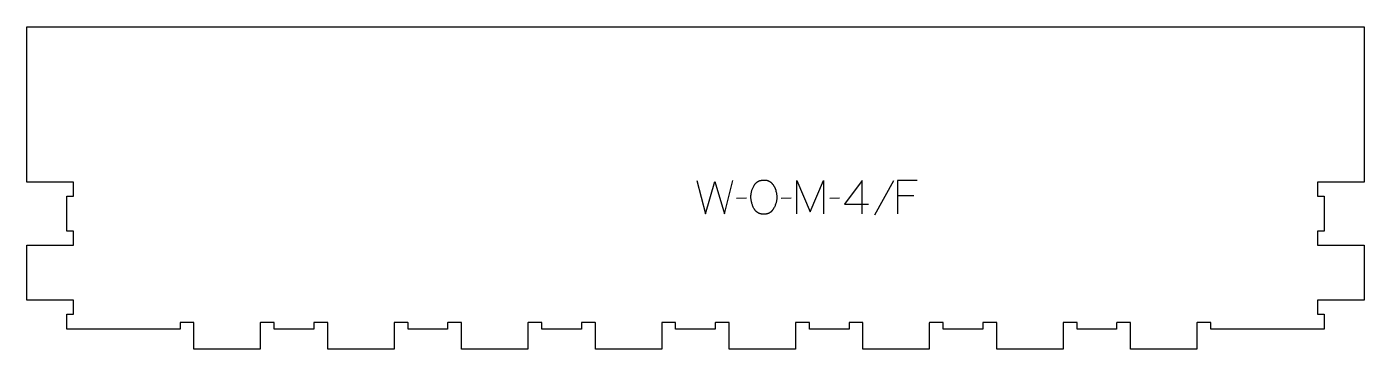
# Model space of a CAD drawing. Extents: x -600 to 600, y -152 to 138.
import ezdxf

# ---------------------------------------------------------------- set-up
doc = ezdxf.new("R2010")
doc.units = 0
doc.layers.add('1_ANYTOOL_1MMDEEP_LABELS_S', color=2, linetype='CONTINUOUS')
doc.layers.add('4_ANYTOOL_CUTTHROUGH_OUTSI', color=5, linetype='CONTINUOUS')

msp = doc.modelspace()

# ---------------------------------------------------------------- linework, layer by layer
at = {"layer": '1_ANYTOOL_1MMDEEP_LABELS_S'}
for p, q in [((177.6, -0.5), (160.5, -31.2)), ((45.6, -16.1), (36.9, -16.2)), ((85.7, -16.1), (76.9, -16.2)), ((129.2, -16.1), (120.4, -16.2)), ((133.5, -21.3), (155.2, -21.3)), ((195.7, -14), (181.2, -14))]:
    msp.add_line(p, q, dxfattribs=at)
msp.add_lwpolyline([(61.7, 0.3), (62.1, 0.3), (62.5, 0.3), (62.8, 0.3), (63, 0.3), (63.2, 0.2), (63.3, 0.2), (63.5, 0.2), (63.7, 0.2), (63.8, 0.1), (64, 0.1), (64.2, 0.1), (64.3, 0), (64.5, 0), (64.6, -0.1), (64.8, -0.1), (65, -0.2), (65.1, -0.2), (65.3, -0.3), (65.4, -0.4), (65.6, -0.4), (65.7, -0.5), (65.9, -0.6), (66, -0.6), (66.1, -0.7), (66.3, -0.8), (66.4, -0.9), (66.5, -1), (66.7, -1.1), (67.1, -1.3), (67.3, -1.5), (67.6, -1.7), (67.8, -1.9), (68.1, -2.1), (68.3, -2.4), (68.5, -2.6), (68.7, -2.8), (68.9, -3.1), (69.1, -3.3), (69.3, -3.5), (69.5, -3.8), (69.7, -4.1), (69.9, -4.3), (70.1, -4.6), (70.4, -5.2), (70.6, -5.5), (70.7, -5.8), (70.9, -6.1), (71, -6.4), (71.2, -6.7), (71.3, -7), (71.4, -7.3), (71.5, -7.6), (71.7, -7.9), (71.8, -8.2), (71.9, -8.6), (72, -8.9), (72.1, -9.2), (72.1, -9.6), (72.4, -10.6), (72.5, -11.3), (72.6, -11.9), (72.7, -12.6), (72.8, -13.2), (72.8, -13.9), (72.8, -14.5), (72.9, -15.2), (72.8, -15.8), (72.8, -16.4), (72.8, -17.1), (72.7, -17.7), (72.6, -18.4), (72.5, -19), (72.3, -19.6), (72.2, -20.3), (72, -20.9), (71.8, -21.5), (71.5, -22.2), (71.3, -22.8), (71, -23.5), (70.7, -24.1), (70.4, -24.7), (70.1, -25.4), (69.9, -25.7), (69.7, -26), (69.5, -26.3), (69.3, -26.6), (69.1, -26.8), (68.9, -27.1), (68.7, -27.4), (68.5, -27.6), (68.4, -27.7), (68.3, -27.8), (68.2, -28), (68, -28.1), (67.9, -28.2), (67.8, -28.3), (67.7, -28.4), (67.6, -28.5), (67.4, -28.6), (67.3, -28.7), (67.2, -28.8), (67.1, -28.9), (66.9, -28.9), (66.8, -29), (66.7, -29.1), (66.5, -29.2), (66.4, -29.3), (66.2, -29.4), (66.1, -29.4), (66, -29.5), (65.8, -29.6), (65.7, -29.6), (65.5, -29.7), (65.4, -29.8), (65.2, -29.8), (65.1, -29.9), (64.9, -29.9), (64.8, -30), (64.5, -30.1), (64.1, -30.2), (63.8, -30.2), (63.5, -30.3), (63.2, -30.3), (62.8, -30.4), (62.5, -30.4), (62.1, -30.5), (61.7, -30.5), (61.4, -30.5), (61, -30.5), (60.6, -30.5), (60.2, -30.4), (59.9, -30.4), (59.5, -30.3), (59.2, -30.3), (58.8, -30.2), (58.5, -30.1), (58.2, -30.1), (57.8, -30), (57.7, -29.9), (57.5, -29.9), (57.4, -29.8), (57.2, -29.7), (57.1, -29.7), (56.9, -29.6), (56.8, -29.5), (56.6, -29.5), (56.5, -29.4), (56.3, -29.3), (56.2, -29.3), (56, -29.2), (55.9, -29.1), (55.8, -29), (55.6, -28.9), (55.5, -28.8), (55.4, -28.7), (55.2, -28.6), (55.1, -28.5), (55, -28.4), (54.9, -28.3), (54.7, -28.2), (54.6, -28.1), (54.5, -28), (54.4, -27.9), (54.2, -27.8), (54.1, -27.7), (54, -27.6), (53.9, -27.4), (53.8, -27.3), (53.6, -27), (53.4, -26.8), (53.2, -26.5), (53, -26.2), (52.8, -25.9), (52.6, -25.6), (52.4, -25.3), (52.1, -24.6), (51.8, -24), (51.5, -23.3), (51.2, -22.7), (51, -22), (50.7, -21.4), (50.5, -20.7), (50.4, -20.1), (50.2, -19.4), (50.1, -18.8), (49.9, -18.1), (49.8, -17.5), (49.8, -16.8), (49.7, -16.2), (49.7, -15.5), (49.7, -14.9), (49.7, -14.2), (49.7, -13.5), (49.8, -12.8), (49.9, -12.1), (50, -11.5), (50.1, -10.8), (50.2, -10.1), (50.4, -9.5), (50.6, -8.8), (50.8, -8.2), (51, -7.6), (51.3, -6.9), (51.6, -6.3), (51.9, -5.7), (52.2, -5.1), (52.5, -4.5), (52.7, -4.2), (52.9, -3.9), (53.1, -3.6), (53.3, -3.4), (53.5, -3.1), (53.8, -2.9), (54, -2.6), (54.2, -2.4), (54.3, -2.3), (54.4, -2.2), (54.6, -2.1), (54.7, -1.9), (54.8, -1.8), (54.9, -1.7), (55.1, -1.6), (55.2, -1.5), (55.3, -1.5), (55.5, -1.4), (55.6, -1.3), (55.7, -1.2), (55.9, -1.1), (56, -1), (56.2, -0.9), (56.3, -0.9), (56.4, -0.8), (56.6, -0.7), (56.9, -0.6), (57.2, -0.5), (57.5, -0.3), (57.8, -0.2), (58.1, -0.1), (58.5, 0), (58.8, 0), (59.1, 0.1), (59.5, 0.2), (59.8, 0.2), (60.2, 0.3), (60.6, 0.3), (60.9, 0.3), (61.3, 0.3)], close=True, dxfattribs=at)
for points in [[(149.4, -30), (149.5, 0), (133.5, -21.3)], [(1.3, 0), (9, -30), (17.4, -0.9), (25.9, -30), (33.4, 0)], [(90.8, -30), (90.8, 0), (102.8, -28.4), (114.8, -0.1), (114.8, -30)], [(198.9, 0), (181.2, 0), (181.2, -30)]]:
    msp.add_lwpolyline(points, dxfattribs=at)
at = {"layer": '4_ANYTOOL_CUTTHROUGH_OUTSI'}
msp.add_lwpolyline([(377.7, -127.9), (377.7, -133.6), (342.2, -133.6), (342.2, -127.9, 0.414214), (342, -127.6), (330, -127.6, 0.414214), (329.7, -127.9), (329.7, -151.6), (270.2, -151.6), (270.2, -127.9, 0.414214), (270, -127.6), (258, -127.6, 0.414214), (257.7, -127.9), (257.7, -133.6), (222.2, -133.6), (222.2, -127.9, 0.414214), (222, -127.6), (210, -127.6, 0.414214), (209.7, -127.9), (209.7, -151.6), (150.2, -151.6), (150.2, -127.9, 0.414214), (150, -127.6), (138, -127.6, 0.414214), (137.7, -127.9), (137.7, -133.6), (102.2, -133.6), (102.2, -127.9, 0.414214), (102, -127.6), (90, -127.6, 0.414214), (89.7, -127.9), (89.7, -151.6), (30.2, -151.6), (30.2, -127.9, 0.414214), (30, -127.6), (18, -127.6, 0.414214), (17.7, -127.9), (17.7, -133.6), (-17.8, -133.6), (-17.8, -127.9, 0.414214), (-18, -127.6), (-30, -127.6, 0.414214), (-30.3, -127.9), (-30.3, -151.6), (-89.8, -151.6), (-89.8, -127.9, 0.414214), (-90, -127.6), (-102, -127.6, 0.414214), (-102.3, -127.9), (-102.3, -133.6), (-137.8, -133.6), (-137.8, -127.9, 0.414214), (-138, -127.6), (-150, -127.6, 0.414214), (-150.3, -127.9), (-150.3, -151.6), (-209.8, -151.6), (-209.8, -127.9, 0.414214), (-210, -127.6), (-222, -127.6, 0.414214), (-222.3, -127.9), (-222.3, -133.6), (-257.8, -133.6), (-257.8, -127.9, 0.414214), (-258, -127.6), (-270, -127.6, 0.414214), (-270.3, -127.9), (-270.3, -151.6), (-329.8, -151.6), (-329.8, -127.9, 0.414214), (-330, -127.6), (-342, -127.6, 0.414214), (-342.3, -127.9), (-342.3, -133.6), (-377.8, -133.6), (-377.8, -127.9, 0.414214), (-378, -127.6), (-390, -127.6, 0.414214), (-390.3, -127.9), (-390.3, -151.6), (-449.8, -151.6), (-449.8, -127.9, 0.414214), (-450, -127.6), (-462, -127.6, 0.414214), (-462.3, -127.9), (-462.3, -133.6), (-563.8, -133.6), (-563.8, -120.1), (-558, -120.1, 0.414214), (-557.8, -119.9), (-557.8, -107.9, 0.414214), (-558, -107.6), (-599.8, -107.6), (-599.8, -58.1), (-558, -58.1, 0.414214), (-557.8, -57.9), (-557.8, -45.9, 0.414214), (-558, -45.6), (-563.8, -45.6), (-563.8, -14.1), (-558, -14.1, 0.414214), (-557.8, -13.9), (-557.8, -1.9, 0.414214), (-558, -1.6), (-599.8, -1.6), (-599.8, 137.9), (599.7, 137.9), (599.7, -1.6), (558, -1.6, 0.414214), (557.7, -1.9), (557.7, -13.9, 0.414214), (558, -14.1), (563.7, -14.1), (563.7, -45.6), (558, -45.6, 0.414214), (557.7, -45.9), (557.7, -57.9, 0.414214), (558, -58.1), (599.7, -58.1), (599.7, -107.6), (558, -107.6, 0.414214), (557.7, -107.9), (557.7, -119.9, 0.414214), (558, -120.1), (563.7, -120.1), (563.7, -133.6), (462.2, -133.6), (462.2, -127.9, 0.414214), (462, -127.6), (450, -127.6, 0.414214), (449.7, -127.9), (449.7, -151.6), (390.2, -151.6), (390.2, -127.9, 0.414214), (390, -127.6), (378, -127.6, 0.414214)], format="xyb", close=True, dxfattribs=at)

doc.saveas('drawing.dxf')
